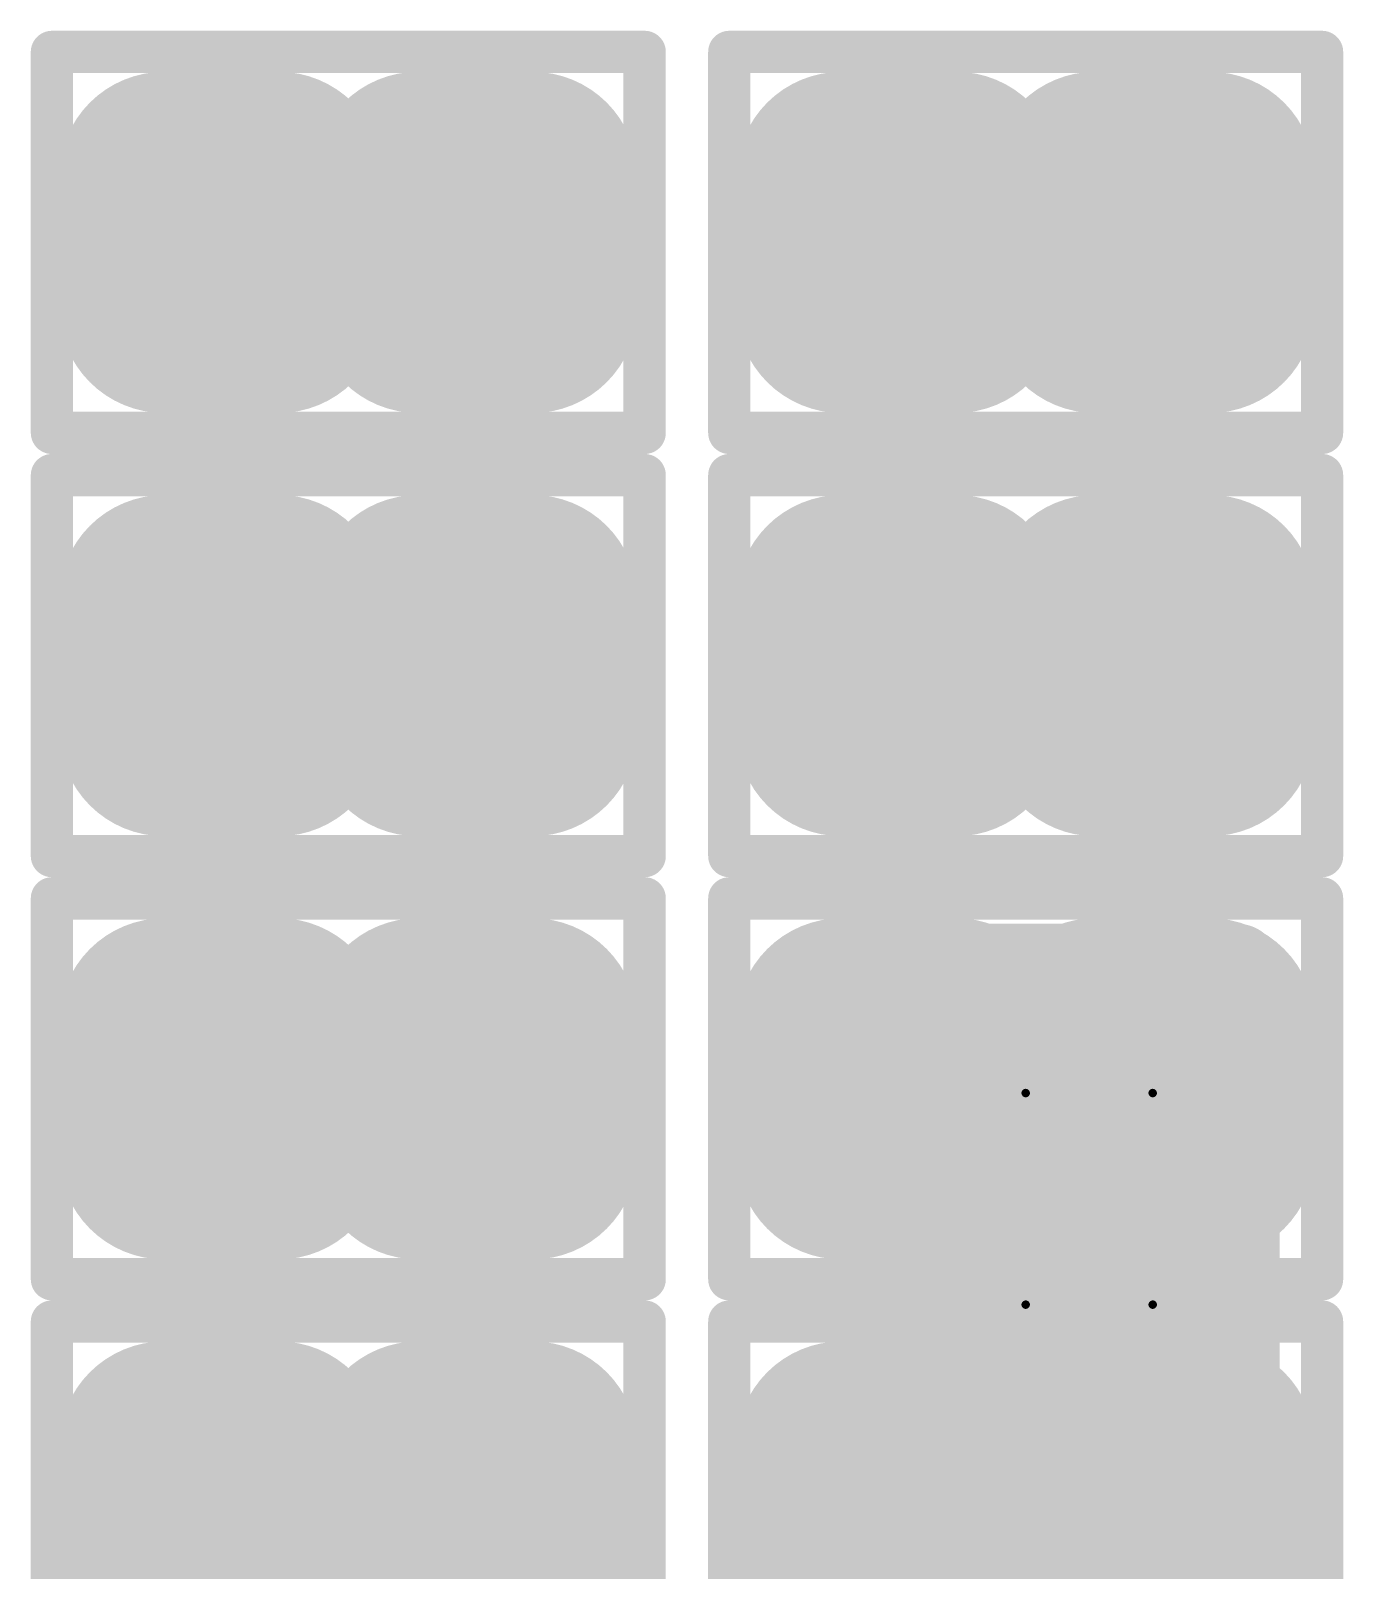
# Model space of a CAD drawing. Header units: millimetres. Extents: x 169 to 355, y 129 to 253.
# Drawn here: x 185.75 to 187.3, y 154.281 to 156.1 of the extents above; entities that cross this region are included whole.
import ezdxf

# ---------------------------------------------------------------- set-up
doc = ezdxf.new("R2010")
doc.units = ezdxf.units.MM
for name, color, linetype in [('BottomLayer', 5, 'Continuous'), ('BottomPaste', 16, 'Continuous'), ('BottomSolder', 6, 'Continuous'), ('Mechanical1', 6, 'Continuous'), ('Mechanical15', 56, 'Continuous'), ('TopLayer', 1, 'Continuous'), ('TopPaste', 8, 'Continuous'), ('TopSolder', 216, 'Continuous')]:
    doc.layers.add(name, color=color, linetype=linetype)

# ---------------------------------------------------------------- blocks, each defined once
blk = doc.blocks.new('R01005_B_604')
at = {"layer": 'BottomLayer', "const_width": 0.0225}
for points in [[(-0.2287, 0.0775, 1), (-0.2063, 0.0775, 1)], [(-0.0937, 0.0775, 1), (-0.0712, 0.0775, 1)], [(0.0712, 0.0775, 1), (0.0937, 0.0775, 1)], [(0.2063, 0.0775, 1), (0.2287, 0.0775, 1)], [(-0.2287, -0.0775, 1), (-0.2063, -0.0775, 1)], [(-0.0937, -0.0775, 1), (-0.0712, -0.0775, 1)], [(0.0712, -0.0775, 1), (0.0937, -0.0775, 1)], [(0.2063, -0.0775, 1), (0.2287, -0.0775, 1)]]:
    blk.add_lwpolyline(points, format="xyb", close=True, dxfattribs=at)
at = {"layer": 'BottomLayer'}
for points in [[(-0.0825, -0.1), (-0.0825, 0.1), (-0.2175, -0.1), (-0.2175, 0.1)], [(0.2175, -0.1), (0.2175, 0.1), (0.0825, -0.1), (0.0825, 0.1)], [(-0.06, -0.0775), (-0.06, 0.0775), (-0.24, -0.0775), (-0.24, 0.0775)], [(0.24, -0.0775), (0.24, 0.0775), (0.06, -0.0775), (0.06, 0.0775)]]:
    blk.add_solid(points, dxfattribs=at)
at = {"layer": 'BottomPaste', "const_width": 0.0225}
for points in [[(-0.2287, 0.0775, 1), (-0.2063, 0.0775, 1)], [(-0.0937, 0.0775, 1), (-0.0712, 0.0775, 1)], [(0.0712, 0.0775, 1), (0.0937, 0.0775, 1)], [(0.2063, 0.0775, 1), (0.2287, 0.0775, 1)], [(-0.2287, -0.0775, 1), (-0.2063, -0.0775, 1)], [(-0.0937, -0.0775, 1), (-0.0712, -0.0775, 1)], [(0.0712, -0.0775, 1), (0.0937, -0.0775, 1)], [(0.2063, -0.0775, 1), (0.2287, -0.0775, 1)]]:
    blk.add_lwpolyline(points, format="xyb", close=True, dxfattribs=at)
at = {"layer": 'BottomPaste'}
for points in [[(-0.0825, -0.1), (-0.0825, 0.1), (-0.2175, -0.1), (-0.2175, 0.1)], [(0.2175, -0.1), (0.2175, 0.1), (0.0825, -0.1), (0.0825, 0.1)], [(-0.06, -0.0775), (-0.06, 0.0775), (-0.24, -0.0775), (-0.24, 0.0775)], [(0.24, -0.0775), (0.24, 0.0775), (0.06, -0.0775), (0.06, 0.0775)]]:
    blk.add_solid(points, dxfattribs=at)
at = {"layer": 'BottomSolder', "const_width": 0.1241}
for points in [[(-0.2795, 0.0775, 1), (-0.1555, 0.0775, 1)], [(-0.1445, 0.0775, 1), (-0.0204, 0.0775, 1)], [(0.0204, 0.0775, 1), (0.1445, 0.0775, 1)], [(0.1555, 0.0775, 1), (0.2795, 0.0775, 1)], [(-0.2795, -0.0775, 1), (-0.1555, -0.0775, 1)], [(-0.1445, -0.0775, 1), (-0.0204, -0.0775, 1)], [(0.0204, -0.0775, 1), (0.1445, -0.0775, 1)], [(0.1555, -0.0775, 1), (0.2795, -0.0775, 1)]]:
    blk.add_lwpolyline(points, format="xyb", close=True, dxfattribs=at)
at = {"layer": 'BottomSolder'}
for points in [[(-0.0825, -0.2016), (-0.0825, 0.2016), (-0.2175, -0.2016), (-0.2175, 0.2016)], [(0.2175, -0.2016), (0.2175, 0.2016), (0.0825, -0.2016), (0.0825, 0.2016)], [(0.0416, -0.0775), (0.0416, 0.0775), (-0.3416, -0.0775), (-0.3416, 0.0775)], [(0.3416, -0.0775), (0.3416, 0.0775), (-0.0416, -0.0775), (-0.0416, 0.0775)]]:
    blk.add_solid(points, dxfattribs=at)
at = {"layer": 'Mechanical1', "const_width": 0.05}
for points in [[(-0.1999, 0.0999), (-0.1999, -0.1001)], [(0.2001, 0.0999), (-0.1999, 0.0999)], [(0.2001, 0.0999), (0.2001, -0.1001)], [(0.2001, -0.1001), (-0.1999, -0.1001)]]:
    blk.add_lwpolyline(points, dxfattribs=at)
at = {"layer": 'Mechanical1', "const_width": 0.025}
for points in [[(-0.2124, 0.0999, 1), (-0.1874, 0.0999, 1)], [(-0.2124, 0.0999, 1), (-0.1874, 0.0999, 1)], [(0.1876, 0.0999, 1), (0.2126, 0.0999, 1)], [(0.1876, 0.0999, 1), (0.2126, 0.0999, 1)], [(-0.2124, -0.1001, 1), (-0.1874, -0.1001, 1)], [(-0.2124, -0.1001, 1), (-0.1874, -0.1001, 1)], [(0.1876, -0.1001, 1), (0.2126, -0.1001, 1)], [(0.1876, -0.1001, 1), (0.2126, -0.1001, 1)]]:
    blk.add_lwpolyline(points, format="xyb", close=True, dxfattribs=at)
at = {"layer": 'Mechanical15', "const_width": 0.05}
for points in [[(-0.35, 0.225), (-0.35, -0.225)], [(0.35, 0.225), (-0.35, 0.225)], [(0.35, 0.225), (0.35, -0.225)], [(0, 0.125), (0, -0.125)], [(0.15, 0), (-0.15, 0)], [(0.35, -0.225), (-0.35, -0.225)]]:
    blk.add_lwpolyline(points, dxfattribs=at)
at = {"layer": 'Mechanical15', "const_width": 0.025}
for points in [[(-0.3625, 0.225, 1), (-0.3375, 0.225, 1)], [(-0.3625, 0.225, 1), (-0.3375, 0.225, 1)], [(0.3375, 0.225, 1), (0.3625, 0.225, 1)], [(0.3375, 0.225, 1), (0.3625, 0.225, 1)], [(-0.0125, 0.125, 1), (0.0125, 0.125, 1)], [(-0.1625, 0, 1), (-0.1375, 0, 1)], [(0.1375, 0, 1), (0.1625, 0, 1)], [(-0.0125, -0.125, 1), (0.0125, -0.125, 1)], [(-0.3625, -0.225, 1), (-0.3375, -0.225, 1)], [(-0.3625, -0.225, 1), (-0.3375, -0.225, 1)], [(0.3375, -0.225, 1), (0.3625, -0.225, 1)], [(0.3375, -0.225, 1), (0.3625, -0.225, 1)]]:
    blk.add_lwpolyline(points, format="xyb", close=True, dxfattribs=at)
blk = doc.blocks.new('R01005_B_605')
at = {"layer": 'BottomLayer', "const_width": 0.0225}
for points in [[(-0.2287, 0.0775, 1), (-0.2063, 0.0775, 1)], [(-0.0937, 0.0775, 1), (-0.0712, 0.0775, 1)], [(0.0712, 0.0775, 1), (0.0937, 0.0775, 1)], [(0.2063, 0.0775, 1), (0.2287, 0.0775, 1)], [(-0.2287, -0.0775, 1), (-0.2063, -0.0775, 1)], [(-0.0937, -0.0775, 1), (-0.0712, -0.0775, 1)], [(0.0712, -0.0775, 1), (0.0937, -0.0775, 1)], [(0.2063, -0.0775, 1), (0.2287, -0.0775, 1)]]:
    blk.add_lwpolyline(points, format="xyb", close=True, dxfattribs=at)
at = {"layer": 'BottomLayer'}
for points in [[(-0.0825, -0.1), (-0.0825, 0.1), (-0.2175, -0.1), (-0.2175, 0.1)], [(0.2175, -0.1), (0.2175, 0.1), (0.0825, -0.1), (0.0825, 0.1)], [(-0.06, -0.0775), (-0.06, 0.0775), (-0.24, -0.0775), (-0.24, 0.0775)], [(0.24, -0.0775), (0.24, 0.0775), (0.06, -0.0775), (0.06, 0.0775)]]:
    blk.add_solid(points, dxfattribs=at)
at = {"layer": 'BottomPaste', "const_width": 0.0225}
for points in [[(-0.2287, 0.0775, 1), (-0.2063, 0.0775, 1)], [(-0.0937, 0.0775, 1), (-0.0712, 0.0775, 1)], [(0.0712, 0.0775, 1), (0.0937, 0.0775, 1)], [(0.2063, 0.0775, 1), (0.2287, 0.0775, 1)], [(-0.2287, -0.0775, 1), (-0.2063, -0.0775, 1)], [(-0.0937, -0.0775, 1), (-0.0712, -0.0775, 1)], [(0.0712, -0.0775, 1), (0.0937, -0.0775, 1)], [(0.2063, -0.0775, 1), (0.2287, -0.0775, 1)]]:
    blk.add_lwpolyline(points, format="xyb", close=True, dxfattribs=at)
at = {"layer": 'BottomPaste'}
for points in [[(-0.0825, -0.1), (-0.0825, 0.1), (-0.2175, -0.1), (-0.2175, 0.1)], [(0.2175, -0.1), (0.2175, 0.1), (0.0825, -0.1), (0.0825, 0.1)], [(-0.06, -0.0775), (-0.06, 0.0775), (-0.24, -0.0775), (-0.24, 0.0775)], [(0.24, -0.0775), (0.24, 0.0775), (0.06, -0.0775), (0.06, 0.0775)]]:
    blk.add_solid(points, dxfattribs=at)
at = {"layer": 'BottomSolder', "const_width": 0.1241}
for points in [[(-0.2795, 0.0775, 1), (-0.1555, 0.0775, 1)], [(-0.1445, 0.0775, 1), (-0.0204, 0.0775, 1)], [(0.0204, 0.0775, 1), (0.1445, 0.0775, 1)], [(0.1555, 0.0775, 1), (0.2795, 0.0775, 1)], [(-0.2795, -0.0775, 1), (-0.1555, -0.0775, 1)], [(-0.1445, -0.0775, 1), (-0.0204, -0.0775, 1)], [(0.0204, -0.0775, 1), (0.1445, -0.0775, 1)], [(0.1555, -0.0775, 1), (0.2795, -0.0775, 1)]]:
    blk.add_lwpolyline(points, format="xyb", close=True, dxfattribs=at)
at = {"layer": 'BottomSolder'}
for points in [[(-0.0825, -0.2016), (-0.0825, 0.2016), (-0.2175, -0.2016), (-0.2175, 0.2016)], [(0.2175, -0.2016), (0.2175, 0.2016), (0.0825, -0.2016), (0.0825, 0.2016)], [(0.0416, -0.0775), (0.0416, 0.0775), (-0.3416, -0.0775), (-0.3416, 0.0775)], [(0.3416, -0.0775), (0.3416, 0.0775), (-0.0416, -0.0775), (-0.0416, 0.0775)]]:
    blk.add_solid(points, dxfattribs=at)
at = {"layer": 'Mechanical1', "const_width": 0.05}
for points in [[(-0.1999, 0.0999), (-0.1999, -0.1001)], [(0.2001, 0.0999), (-0.1999, 0.0999)], [(0.2001, 0.0999), (0.2001, -0.1001)], [(0.2001, -0.1001), (-0.1999, -0.1001)]]:
    blk.add_lwpolyline(points, dxfattribs=at)
at = {"layer": 'Mechanical1', "const_width": 0.025}
for points in [[(-0.2124, 0.0999, 1), (-0.1874, 0.0999, 1)], [(-0.2124, 0.0999, 1), (-0.1874, 0.0999, 1)], [(0.1876, 0.0999, 1), (0.2126, 0.0999, 1)], [(0.1876, 0.0999, 1), (0.2126, 0.0999, 1)], [(-0.2124, -0.1001, 1), (-0.1874, -0.1001, 1)], [(-0.2124, -0.1001, 1), (-0.1874, -0.1001, 1)], [(0.1876, -0.1001, 1), (0.2126, -0.1001, 1)], [(0.1876, -0.1001, 1), (0.2126, -0.1001, 1)]]:
    blk.add_lwpolyline(points, format="xyb", close=True, dxfattribs=at)
at = {"layer": 'Mechanical15', "const_width": 0.05}
for points in [[(-0.35, 0.225), (-0.35, -0.225)], [(0.35, 0.225), (-0.35, 0.225)], [(0.35, 0.225), (0.35, -0.225)], [(0, 0.125), (0, -0.125)], [(0.15, 0), (-0.15, 0)], [(0.35, -0.225), (-0.35, -0.225)]]:
    blk.add_lwpolyline(points, dxfattribs=at)
at = {"layer": 'Mechanical15', "const_width": 0.025}
for points in [[(-0.3625, 0.225, 1), (-0.3375, 0.225, 1)], [(-0.3625, 0.225, 1), (-0.3375, 0.225, 1)], [(0.3375, 0.225, 1), (0.3625, 0.225, 1)], [(0.3375, 0.225, 1), (0.3625, 0.225, 1)], [(-0.0125, 0.125, 1), (0.0125, 0.125, 1)], [(-0.1625, 0, 1), (-0.1375, 0, 1)], [(0.1375, 0, 1), (0.1625, 0, 1)], [(-0.0125, -0.125, 1), (0.0125, -0.125, 1)], [(-0.3625, -0.225, 1), (-0.3375, -0.225, 1)], [(-0.3625, -0.225, 1), (-0.3375, -0.225, 1)], [(0.3375, -0.225, 1), (0.3625, -0.225, 1)], [(0.3375, -0.225, 1), (0.3625, -0.225, 1)]]:
    blk.add_lwpolyline(points, format="xyb", close=True, dxfattribs=at)
blk = doc.blocks.new('R01005_B_606')
at = {"layer": 'BottomLayer', "const_width": 0.0225}
for points in [[(-0.2287, 0.0775, 1), (-0.2063, 0.0775, 1)], [(-0.0937, 0.0775, 1), (-0.0712, 0.0775, 1)], [(0.0712, 0.0775, 1), (0.0937, 0.0775, 1)], [(0.2063, 0.0775, 1), (0.2287, 0.0775, 1)], [(-0.2287, -0.0775, 1), (-0.2063, -0.0775, 1)], [(-0.0937, -0.0775, 1), (-0.0712, -0.0775, 1)], [(0.0712, -0.0775, 1), (0.0937, -0.0775, 1)], [(0.2063, -0.0775, 1), (0.2287, -0.0775, 1)]]:
    blk.add_lwpolyline(points, format="xyb", close=True, dxfattribs=at)
at = {"layer": 'BottomLayer'}
for points in [[(-0.0825, -0.1), (-0.0825, 0.1), (-0.2175, -0.1), (-0.2175, 0.1)], [(0.2175, -0.1), (0.2175, 0.1), (0.0825, -0.1), (0.0825, 0.1)], [(-0.06, -0.0775), (-0.06, 0.0775), (-0.24, -0.0775), (-0.24, 0.0775)], [(0.24, -0.0775), (0.24, 0.0775), (0.06, -0.0775), (0.06, 0.0775)]]:
    blk.add_solid(points, dxfattribs=at)
at = {"layer": 'BottomPaste', "const_width": 0.0225}
for points in [[(-0.2287, 0.0775, 1), (-0.2063, 0.0775, 1)], [(-0.0937, 0.0775, 1), (-0.0712, 0.0775, 1)], [(0.0712, 0.0775, 1), (0.0937, 0.0775, 1)], [(0.2063, 0.0775, 1), (0.2287, 0.0775, 1)], [(-0.2287, -0.0775, 1), (-0.2063, -0.0775, 1)], [(-0.0937, -0.0775, 1), (-0.0712, -0.0775, 1)], [(0.0712, -0.0775, 1), (0.0937, -0.0775, 1)], [(0.2063, -0.0775, 1), (0.2287, -0.0775, 1)]]:
    blk.add_lwpolyline(points, format="xyb", close=True, dxfattribs=at)
at = {"layer": 'BottomPaste'}
for points in [[(-0.0825, -0.1), (-0.0825, 0.1), (-0.2175, -0.1), (-0.2175, 0.1)], [(0.2175, -0.1), (0.2175, 0.1), (0.0825, -0.1), (0.0825, 0.1)], [(-0.06, -0.0775), (-0.06, 0.0775), (-0.24, -0.0775), (-0.24, 0.0775)], [(0.24, -0.0775), (0.24, 0.0775), (0.06, -0.0775), (0.06, 0.0775)]]:
    blk.add_solid(points, dxfattribs=at)
at = {"layer": 'BottomSolder', "const_width": 0.1241}
for points in [[(-0.2795, 0.0775, 1), (-0.1555, 0.0775, 1)], [(-0.1445, 0.0775, 1), (-0.0204, 0.0775, 1)], [(0.0204, 0.0775, 1), (0.1445, 0.0775, 1)], [(0.1555, 0.0775, 1), (0.2795, 0.0775, 1)], [(-0.2795, -0.0775, 1), (-0.1555, -0.0775, 1)], [(-0.1445, -0.0775, 1), (-0.0204, -0.0775, 1)], [(0.0204, -0.0775, 1), (0.1445, -0.0775, 1)], [(0.1555, -0.0775, 1), (0.2795, -0.0775, 1)]]:
    blk.add_lwpolyline(points, format="xyb", close=True, dxfattribs=at)
at = {"layer": 'BottomSolder'}
for points in [[(-0.0825, -0.2016), (-0.0825, 0.2016), (-0.2175, -0.2016), (-0.2175, 0.2016)], [(0.2175, -0.2016), (0.2175, 0.2016), (0.0825, -0.2016), (0.0825, 0.2016)], [(0.0416, -0.0775), (0.0416, 0.0775), (-0.3416, -0.0775), (-0.3416, 0.0775)], [(0.3416, -0.0775), (0.3416, 0.0775), (-0.0416, -0.0775), (-0.0416, 0.0775)]]:
    blk.add_solid(points, dxfattribs=at)
at = {"layer": 'Mechanical1', "const_width": 0.05}
for points in [[(-0.1999, 0.0999), (-0.1999, -0.1001)], [(0.2001, 0.0999), (-0.1999, 0.0999)], [(0.2001, 0.0999), (0.2001, -0.1001)], [(0.2001, -0.1001), (-0.1999, -0.1001)]]:
    blk.add_lwpolyline(points, dxfattribs=at)
at = {"layer": 'Mechanical1', "const_width": 0.025}
for points in [[(-0.2124, 0.0999, 1), (-0.1874, 0.0999, 1)], [(-0.2124, 0.0999, 1), (-0.1874, 0.0999, 1)], [(0.1876, 0.0999, 1), (0.2126, 0.0999, 1)], [(0.1876, 0.0999, 1), (0.2126, 0.0999, 1)], [(-0.2124, -0.1001, 1), (-0.1874, -0.1001, 1)], [(-0.2124, -0.1001, 1), (-0.1874, -0.1001, 1)], [(0.1876, -0.1001, 1), (0.2126, -0.1001, 1)], [(0.1876, -0.1001, 1), (0.2126, -0.1001, 1)]]:
    blk.add_lwpolyline(points, format="xyb", close=True, dxfattribs=at)
at = {"layer": 'Mechanical15', "const_width": 0.05}
for points in [[(-0.35, 0.225), (-0.35, -0.225)], [(0.35, 0.225), (-0.35, 0.225)], [(0.35, 0.225), (0.35, -0.225)], [(0, 0.125), (0, -0.125)], [(0.15, 0), (-0.15, 0)], [(0.35, -0.225), (-0.35, -0.225)]]:
    blk.add_lwpolyline(points, dxfattribs=at)
at = {"layer": 'Mechanical15', "const_width": 0.025}
for points in [[(-0.3625, 0.225, 1), (-0.3375, 0.225, 1)], [(-0.3625, 0.225, 1), (-0.3375, 0.225, 1)], [(0.3375, 0.225, 1), (0.3625, 0.225, 1)], [(0.3375, 0.225, 1), (0.3625, 0.225, 1)], [(-0.0125, 0.125, 1), (0.0125, 0.125, 1)], [(-0.1625, 0, 1), (-0.1375, 0, 1)], [(0.1375, 0, 1), (0.1625, 0, 1)], [(-0.0125, -0.125, 1), (0.0125, -0.125, 1)], [(-0.3625, -0.225, 1), (-0.3375, -0.225, 1)], [(-0.3625, -0.225, 1), (-0.3375, -0.225, 1)], [(0.3375, -0.225, 1), (0.3625, -0.225, 1)], [(0.3375, -0.225, 1), (0.3625, -0.225, 1)]]:
    blk.add_lwpolyline(points, format="xyb", close=True, dxfattribs=at)
blk = doc.blocks.new('R01005_B_620')
at = {"layer": 'BottomLayer', "const_width": 0.0225}
for points in [[(-0.2287, 0.0775, 1), (-0.2063, 0.0775, 1)], [(-0.0937, 0.0775, 1), (-0.0712, 0.0775, 1)], [(0.0712, 0.0775, 1), (0.0937, 0.0775, 1)], [(0.2063, 0.0775, 1), (0.2287, 0.0775, 1)], [(-0.2287, -0.0775, 1), (-0.2063, -0.0775, 1)], [(-0.0937, -0.0775, 1), (-0.0712, -0.0775, 1)], [(0.0712, -0.0775, 1), (0.0937, -0.0775, 1)], [(0.2063, -0.0775, 1), (0.2287, -0.0775, 1)]]:
    blk.add_lwpolyline(points, format="xyb", close=True, dxfattribs=at)
at = {"layer": 'BottomLayer'}
for points in [[(-0.0825, -0.1), (-0.0825, 0.1), (-0.2175, -0.1), (-0.2175, 0.1)], [(0.2175, -0.1), (0.2175, 0.1), (0.0825, -0.1), (0.0825, 0.1)], [(-0.06, -0.0775), (-0.06, 0.0775), (-0.24, -0.0775), (-0.24, 0.0775)], [(0.24, -0.0775), (0.24, 0.0775), (0.06, -0.0775), (0.06, 0.0775)]]:
    blk.add_solid(points, dxfattribs=at)
at = {"layer": 'BottomPaste', "const_width": 0.0225}
for points in [[(-0.2287, 0.0775, 1), (-0.2063, 0.0775, 1)], [(-0.0937, 0.0775, 1), (-0.0712, 0.0775, 1)], [(0.0712, 0.0775, 1), (0.0937, 0.0775, 1)], [(0.2063, 0.0775, 1), (0.2287, 0.0775, 1)], [(-0.2287, -0.0775, 1), (-0.2063, -0.0775, 1)], [(-0.0937, -0.0775, 1), (-0.0712, -0.0775, 1)], [(0.0712, -0.0775, 1), (0.0937, -0.0775, 1)], [(0.2063, -0.0775, 1), (0.2287, -0.0775, 1)]]:
    blk.add_lwpolyline(points, format="xyb", close=True, dxfattribs=at)
at = {"layer": 'BottomPaste'}
for points in [[(-0.0825, -0.1), (-0.0825, 0.1), (-0.2175, -0.1), (-0.2175, 0.1)], [(0.2175, -0.1), (0.2175, 0.1), (0.0825, -0.1), (0.0825, 0.1)], [(-0.06, -0.0775), (-0.06, 0.0775), (-0.24, -0.0775), (-0.24, 0.0775)], [(0.24, -0.0775), (0.24, 0.0775), (0.06, -0.0775), (0.06, 0.0775)]]:
    blk.add_solid(points, dxfattribs=at)
at = {"layer": 'BottomSolder', "const_width": 0.1241}
for points in [[(-0.2795, 0.0775, 1), (-0.1555, 0.0775, 1)], [(-0.1445, 0.0775, 1), (-0.0204, 0.0775, 1)], [(0.0204, 0.0775, 1), (0.1445, 0.0775, 1)], [(0.1555, 0.0775, 1), (0.2795, 0.0775, 1)], [(-0.2795, -0.0775, 1), (-0.1555, -0.0775, 1)], [(-0.1445, -0.0775, 1), (-0.0204, -0.0775, 1)], [(0.0204, -0.0775, 1), (0.1445, -0.0775, 1)], [(0.1555, -0.0775, 1), (0.2795, -0.0775, 1)]]:
    blk.add_lwpolyline(points, format="xyb", close=True, dxfattribs=at)
at = {"layer": 'BottomSolder'}
for points in [[(-0.0825, -0.2016), (-0.0825, 0.2016), (-0.2175, -0.2016), (-0.2175, 0.2016)], [(0.2175, -0.2016), (0.2175, 0.2016), (0.0825, -0.2016), (0.0825, 0.2016)], [(0.0416, -0.0775), (0.0416, 0.0775), (-0.3416, -0.0775), (-0.3416, 0.0775)], [(0.3416, -0.0775), (0.3416, 0.0775), (-0.0416, -0.0775), (-0.0416, 0.0775)]]:
    blk.add_solid(points, dxfattribs=at)
at = {"layer": 'Mechanical1', "const_width": 0.05}
for points in [[(-0.1999, 0.0999), (-0.1999, -0.1001)], [(0.2001, 0.0999), (-0.1999, 0.0999)], [(0.2001, 0.0999), (0.2001, -0.1001)], [(0.2001, -0.1001), (-0.1999, -0.1001)]]:
    blk.add_lwpolyline(points, dxfattribs=at)
at = {"layer": 'Mechanical1', "const_width": 0.025}
for points in [[(-0.2124, 0.0999, 1), (-0.1874, 0.0999, 1)], [(-0.2124, 0.0999, 1), (-0.1874, 0.0999, 1)], [(0.1876, 0.0999, 1), (0.2126, 0.0999, 1)], [(0.1876, 0.0999, 1), (0.2126, 0.0999, 1)], [(-0.2124, -0.1001, 1), (-0.1874, -0.1001, 1)], [(-0.2124, -0.1001, 1), (-0.1874, -0.1001, 1)], [(0.1876, -0.1001, 1), (0.2126, -0.1001, 1)], [(0.1876, -0.1001, 1), (0.2126, -0.1001, 1)]]:
    blk.add_lwpolyline(points, format="xyb", close=True, dxfattribs=at)
at = {"layer": 'Mechanical15', "const_width": 0.05}
for points in [[(-0.35, 0.225), (-0.35, -0.225)], [(0.35, 0.225), (-0.35, 0.225)], [(0.35, 0.225), (0.35, -0.225)], [(0, 0.125), (0, -0.125)], [(0.15, 0), (-0.15, 0)], [(0.35, -0.225), (-0.35, -0.225)]]:
    blk.add_lwpolyline(points, dxfattribs=at)
at = {"layer": 'Mechanical15', "const_width": 0.025}
for points in [[(-0.3625, 0.225, 1), (-0.3375, 0.225, 1)], [(-0.3625, 0.225, 1), (-0.3375, 0.225, 1)], [(0.3375, 0.225, 1), (0.3625, 0.225, 1)], [(0.3375, 0.225, 1), (0.3625, 0.225, 1)], [(-0.0125, 0.125, 1), (0.0125, 0.125, 1)], [(-0.1625, 0, 1), (-0.1375, 0, 1)], [(0.1375, 0, 1), (0.1625, 0, 1)], [(-0.0125, -0.125, 1), (0.0125, -0.125, 1)], [(-0.3625, -0.225, 1), (-0.3375, -0.225, 1)], [(-0.3625, -0.225, 1), (-0.3375, -0.225, 1)], [(0.3375, -0.225, 1), (0.3625, -0.225, 1)], [(0.3375, -0.225, 1), (0.3625, -0.225, 1)]]:
    blk.add_lwpolyline(points, format="xyb", close=True, dxfattribs=at)
blk = doc.blocks.new('R01005_B_625')
at = {"layer": 'BottomLayer', "const_width": 0.0225}
for points in [[(-0.2287, 0.0775, 1), (-0.2063, 0.0775, 1)], [(-0.0937, 0.0775, 1), (-0.0712, 0.0775, 1)], [(0.0712, 0.0775, 1), (0.0937, 0.0775, 1)], [(0.2063, 0.0775, 1), (0.2287, 0.0775, 1)], [(-0.2287, -0.0775, 1), (-0.2063, -0.0775, 1)], [(-0.0937, -0.0775, 1), (-0.0712, -0.0775, 1)], [(0.0712, -0.0775, 1), (0.0937, -0.0775, 1)], [(0.2063, -0.0775, 1), (0.2287, -0.0775, 1)]]:
    blk.add_lwpolyline(points, format="xyb", close=True, dxfattribs=at)
at = {"layer": 'BottomLayer'}
for points in [[(-0.0825, -0.1), (-0.0825, 0.1), (-0.2175, -0.1), (-0.2175, 0.1)], [(0.2175, -0.1), (0.2175, 0.1), (0.0825, -0.1), (0.0825, 0.1)], [(-0.06, -0.0775), (-0.06, 0.0775), (-0.24, -0.0775), (-0.24, 0.0775)], [(0.24, -0.0775), (0.24, 0.0775), (0.06, -0.0775), (0.06, 0.0775)]]:
    blk.add_solid(points, dxfattribs=at)
at = {"layer": 'BottomPaste', "const_width": 0.0225}
for points in [[(-0.2287, 0.0775, 1), (-0.2063, 0.0775, 1)], [(-0.0937, 0.0775, 1), (-0.0712, 0.0775, 1)], [(0.0712, 0.0775, 1), (0.0937, 0.0775, 1)], [(0.2063, 0.0775, 1), (0.2287, 0.0775, 1)], [(-0.2287, -0.0775, 1), (-0.2063, -0.0775, 1)], [(-0.0937, -0.0775, 1), (-0.0712, -0.0775, 1)], [(0.0712, -0.0775, 1), (0.0937, -0.0775, 1)], [(0.2063, -0.0775, 1), (0.2287, -0.0775, 1)]]:
    blk.add_lwpolyline(points, format="xyb", close=True, dxfattribs=at)
at = {"layer": 'BottomPaste'}
for points in [[(-0.0825, -0.1), (-0.0825, 0.1), (-0.2175, -0.1), (-0.2175, 0.1)], [(0.2175, -0.1), (0.2175, 0.1), (0.0825, -0.1), (0.0825, 0.1)], [(-0.06, -0.0775), (-0.06, 0.0775), (-0.24, -0.0775), (-0.24, 0.0775)], [(0.24, -0.0775), (0.24, 0.0775), (0.06, -0.0775), (0.06, 0.0775)]]:
    blk.add_solid(points, dxfattribs=at)
at = {"layer": 'BottomSolder', "const_width": 0.1241}
for points in [[(-0.2795, 0.0775, 1), (-0.1555, 0.0775, 1)], [(-0.1445, 0.0775, 1), (-0.0204, 0.0775, 1)], [(0.0204, 0.0775, 1), (0.1445, 0.0775, 1)], [(0.1555, 0.0775, 1), (0.2795, 0.0775, 1)], [(-0.2795, -0.0775, 1), (-0.1555, -0.0775, 1)], [(-0.1445, -0.0775, 1), (-0.0204, -0.0775, 1)], [(0.0204, -0.0775, 1), (0.1445, -0.0775, 1)], [(0.1555, -0.0775, 1), (0.2795, -0.0775, 1)]]:
    blk.add_lwpolyline(points, format="xyb", close=True, dxfattribs=at)
at = {"layer": 'BottomSolder'}
for points in [[(-0.0825, -0.2016), (-0.0825, 0.2016), (-0.2175, -0.2016), (-0.2175, 0.2016)], [(0.2175, -0.2016), (0.2175, 0.2016), (0.0825, -0.2016), (0.0825, 0.2016)], [(0.0416, -0.0775), (0.0416, 0.0775), (-0.3416, -0.0775), (-0.3416, 0.0775)], [(0.3416, -0.0775), (0.3416, 0.0775), (-0.0416, -0.0775), (-0.0416, 0.0775)]]:
    blk.add_solid(points, dxfattribs=at)
at = {"layer": 'Mechanical1', "const_width": 0.05}
for points in [[(-0.1999, 0.0999), (-0.1999, -0.1001)], [(0.2001, 0.0999), (-0.1999, 0.0999)], [(0.2001, 0.0999), (0.2001, -0.1001)], [(0.2001, -0.1001), (-0.1999, -0.1001)]]:
    blk.add_lwpolyline(points, dxfattribs=at)
at = {"layer": 'Mechanical1', "const_width": 0.025}
for points in [[(-0.2124, 0.0999, 1), (-0.1874, 0.0999, 1)], [(-0.2124, 0.0999, 1), (-0.1874, 0.0999, 1)], [(0.1876, 0.0999, 1), (0.2126, 0.0999, 1)], [(0.1876, 0.0999, 1), (0.2126, 0.0999, 1)], [(-0.2124, -0.1001, 1), (-0.1874, -0.1001, 1)], [(-0.2124, -0.1001, 1), (-0.1874, -0.1001, 1)], [(0.1876, -0.1001, 1), (0.2126, -0.1001, 1)], [(0.1876, -0.1001, 1), (0.2126, -0.1001, 1)]]:
    blk.add_lwpolyline(points, format="xyb", close=True, dxfattribs=at)
at = {"layer": 'Mechanical15', "const_width": 0.05}
for points in [[(-0.35, 0.225), (-0.35, -0.225)], [(0.35, 0.225), (-0.35, 0.225)], [(0.35, 0.225), (0.35, -0.225)], [(0, 0.125), (0, -0.125)], [(0.15, 0), (-0.15, 0)], [(0.35, -0.225), (-0.35, -0.225)]]:
    blk.add_lwpolyline(points, dxfattribs=at)
at = {"layer": 'Mechanical15', "const_width": 0.025}
for points in [[(-0.3625, 0.225, 1), (-0.3375, 0.225, 1)], [(-0.3625, 0.225, 1), (-0.3375, 0.225, 1)], [(0.3375, 0.225, 1), (0.3625, 0.225, 1)], [(0.3375, 0.225, 1), (0.3625, 0.225, 1)], [(-0.0125, 0.125, 1), (0.0125, 0.125, 1)], [(-0.1625, 0, 1), (-0.1375, 0, 1)], [(0.1375, 0, 1), (0.1625, 0, 1)], [(-0.0125, -0.125, 1), (0.0125, -0.125, 1)], [(-0.3625, -0.225, 1), (-0.3375, -0.225, 1)], [(-0.3625, -0.225, 1), (-0.3375, -0.225, 1)], [(0.3375, -0.225, 1), (0.3625, -0.225, 1)], [(0.3375, -0.225, 1), (0.3625, -0.225, 1)]]:
    blk.add_lwpolyline(points, format="xyb", close=True, dxfattribs=at)
blk = doc.blocks.new('R01005_B_626')
at = {"layer": 'BottomLayer', "const_width": 0.0225}
for points in [[(-0.2287, 0.0775, 1), (-0.2063, 0.0775, 1)], [(-0.0937, 0.0775, 1), (-0.0712, 0.0775, 1)], [(0.0712, 0.0775, 1), (0.0937, 0.0775, 1)], [(0.2063, 0.0775, 1), (0.2287, 0.0775, 1)], [(-0.2287, -0.0775, 1), (-0.2063, -0.0775, 1)], [(-0.0937, -0.0775, 1), (-0.0712, -0.0775, 1)], [(0.0712, -0.0775, 1), (0.0937, -0.0775, 1)], [(0.2063, -0.0775, 1), (0.2287, -0.0775, 1)]]:
    blk.add_lwpolyline(points, format="xyb", close=True, dxfattribs=at)
at = {"layer": 'BottomLayer'}
for points in [[(-0.0825, -0.1), (-0.0825, 0.1), (-0.2175, -0.1), (-0.2175, 0.1)], [(0.2175, -0.1), (0.2175, 0.1), (0.0825, -0.1), (0.0825, 0.1)], [(-0.06, -0.0775), (-0.06, 0.0775), (-0.24, -0.0775), (-0.24, 0.0775)], [(0.24, -0.0775), (0.24, 0.0775), (0.06, -0.0775), (0.06, 0.0775)]]:
    blk.add_solid(points, dxfattribs=at)
at = {"layer": 'BottomPaste', "const_width": 0.0225}
for points in [[(-0.2287, 0.0775, 1), (-0.2063, 0.0775, 1)], [(-0.0937, 0.0775, 1), (-0.0712, 0.0775, 1)], [(0.0712, 0.0775, 1), (0.0937, 0.0775, 1)], [(0.2063, 0.0775, 1), (0.2287, 0.0775, 1)], [(-0.2287, -0.0775, 1), (-0.2063, -0.0775, 1)], [(-0.0937, -0.0775, 1), (-0.0712, -0.0775, 1)], [(0.0712, -0.0775, 1), (0.0937, -0.0775, 1)], [(0.2063, -0.0775, 1), (0.2287, -0.0775, 1)]]:
    blk.add_lwpolyline(points, format="xyb", close=True, dxfattribs=at)
at = {"layer": 'BottomPaste'}
for points in [[(-0.0825, -0.1), (-0.0825, 0.1), (-0.2175, -0.1), (-0.2175, 0.1)], [(0.2175, -0.1), (0.2175, 0.1), (0.0825, -0.1), (0.0825, 0.1)], [(-0.06, -0.0775), (-0.06, 0.0775), (-0.24, -0.0775), (-0.24, 0.0775)], [(0.24, -0.0775), (0.24, 0.0775), (0.06, -0.0775), (0.06, 0.0775)]]:
    blk.add_solid(points, dxfattribs=at)
at = {"layer": 'BottomSolder', "const_width": 0.1241}
for points in [[(-0.2795, 0.0775, 1), (-0.1555, 0.0775, 1)], [(-0.1445, 0.0775, 1), (-0.0204, 0.0775, 1)], [(0.0204, 0.0775, 1), (0.1445, 0.0775, 1)], [(0.1555, 0.0775, 1), (0.2795, 0.0775, 1)], [(-0.2795, -0.0775, 1), (-0.1555, -0.0775, 1)], [(-0.1445, -0.0775, 1), (-0.0204, -0.0775, 1)], [(0.0204, -0.0775, 1), (0.1445, -0.0775, 1)], [(0.1555, -0.0775, 1), (0.2795, -0.0775, 1)]]:
    blk.add_lwpolyline(points, format="xyb", close=True, dxfattribs=at)
at = {"layer": 'BottomSolder'}
for points in [[(-0.0825, -0.2016), (-0.0825, 0.2016), (-0.2175, -0.2016), (-0.2175, 0.2016)], [(0.2175, -0.2016), (0.2175, 0.2016), (0.0825, -0.2016), (0.0825, 0.2016)], [(0.0416, -0.0775), (0.0416, 0.0775), (-0.3416, -0.0775), (-0.3416, 0.0775)], [(0.3416, -0.0775), (0.3416, 0.0775), (-0.0416, -0.0775), (-0.0416, 0.0775)]]:
    blk.add_solid(points, dxfattribs=at)
at = {"layer": 'Mechanical1', "const_width": 0.05}
for points in [[(-0.1999, 0.0999), (-0.1999, -0.1001)], [(0.2001, 0.0999), (-0.1999, 0.0999)], [(0.2001, 0.0999), (0.2001, -0.1001)], [(0.2001, -0.1001), (-0.1999, -0.1001)]]:
    blk.add_lwpolyline(points, dxfattribs=at)
at = {"layer": 'Mechanical1', "const_width": 0.025}
for points in [[(-0.2124, 0.0999, 1), (-0.1874, 0.0999, 1)], [(-0.2124, 0.0999, 1), (-0.1874, 0.0999, 1)], [(0.1876, 0.0999, 1), (0.2126, 0.0999, 1)], [(0.1876, 0.0999, 1), (0.2126, 0.0999, 1)], [(-0.2124, -0.1001, 1), (-0.1874, -0.1001, 1)], [(-0.2124, -0.1001, 1), (-0.1874, -0.1001, 1)], [(0.1876, -0.1001, 1), (0.2126, -0.1001, 1)], [(0.1876, -0.1001, 1), (0.2126, -0.1001, 1)]]:
    blk.add_lwpolyline(points, format="xyb", close=True, dxfattribs=at)
at = {"layer": 'Mechanical15', "const_width": 0.05}
for points in [[(-0.35, 0.225), (-0.35, -0.225)], [(0.35, 0.225), (-0.35, 0.225)], [(0.35, 0.225), (0.35, -0.225)], [(0, 0.125), (0, -0.125)], [(0.15, 0), (-0.15, 0)], [(0.35, -0.225), (-0.35, -0.225)]]:
    blk.add_lwpolyline(points, dxfattribs=at)
at = {"layer": 'Mechanical15', "const_width": 0.025}
for points in [[(-0.3625, 0.225, 1), (-0.3375, 0.225, 1)], [(-0.3625, 0.225, 1), (-0.3375, 0.225, 1)], [(0.3375, 0.225, 1), (0.3625, 0.225, 1)], [(0.3375, 0.225, 1), (0.3625, 0.225, 1)], [(-0.0125, 0.125, 1), (0.0125, 0.125, 1)], [(-0.1625, 0, 1), (-0.1375, 0, 1)], [(0.1375, 0, 1), (0.1625, 0, 1)], [(-0.0125, -0.125, 1), (0.0125, -0.125, 1)], [(-0.3625, -0.225, 1), (-0.3375, -0.225, 1)], [(-0.3625, -0.225, 1), (-0.3375, -0.225, 1)], [(0.3375, -0.225, 1), (0.3625, -0.225, 1)], [(0.3375, -0.225, 1), (0.3625, -0.225, 1)]]:
    blk.add_lwpolyline(points, format="xyb", close=True, dxfattribs=at)
blk = doc.blocks.new('R01005_B_627')
at = {"layer": 'BottomLayer', "const_width": 0.0225}
for points in [[(-0.2287, 0.0775, 1), (-0.2063, 0.0775, 1)], [(-0.0937, 0.0775, 1), (-0.0712, 0.0775, 1)], [(0.0712, 0.0775, 1), (0.0937, 0.0775, 1)], [(0.2063, 0.0775, 1), (0.2287, 0.0775, 1)], [(-0.2287, -0.0775, 1), (-0.2063, -0.0775, 1)], [(-0.0937, -0.0775, 1), (-0.0712, -0.0775, 1)], [(0.0712, -0.0775, 1), (0.0937, -0.0775, 1)], [(0.2063, -0.0775, 1), (0.2287, -0.0775, 1)]]:
    blk.add_lwpolyline(points, format="xyb", close=True, dxfattribs=at)
at = {"layer": 'BottomLayer'}
for points in [[(-0.0825, -0.1), (-0.0825, 0.1), (-0.2175, -0.1), (-0.2175, 0.1)], [(0.2175, -0.1), (0.2175, 0.1), (0.0825, -0.1), (0.0825, 0.1)], [(-0.06, -0.0775), (-0.06, 0.0775), (-0.24, -0.0775), (-0.24, 0.0775)], [(0.24, -0.0775), (0.24, 0.0775), (0.06, -0.0775), (0.06, 0.0775)]]:
    blk.add_solid(points, dxfattribs=at)
at = {"layer": 'BottomPaste', "const_width": 0.0225}
for points in [[(-0.2287, 0.0775, 1), (-0.2063, 0.0775, 1)], [(-0.0937, 0.0775, 1), (-0.0712, 0.0775, 1)], [(0.0712, 0.0775, 1), (0.0937, 0.0775, 1)], [(0.2063, 0.0775, 1), (0.2287, 0.0775, 1)], [(-0.2287, -0.0775, 1), (-0.2063, -0.0775, 1)], [(-0.0937, -0.0775, 1), (-0.0712, -0.0775, 1)], [(0.0712, -0.0775, 1), (0.0937, -0.0775, 1)], [(0.2063, -0.0775, 1), (0.2287, -0.0775, 1)]]:
    blk.add_lwpolyline(points, format="xyb", close=True, dxfattribs=at)
at = {"layer": 'BottomPaste'}
for points in [[(-0.0825, -0.1), (-0.0825, 0.1), (-0.2175, -0.1), (-0.2175, 0.1)], [(0.2175, -0.1), (0.2175, 0.1), (0.0825, -0.1), (0.0825, 0.1)], [(-0.06, -0.0775), (-0.06, 0.0775), (-0.24, -0.0775), (-0.24, 0.0775)], [(0.24, -0.0775), (0.24, 0.0775), (0.06, -0.0775), (0.06, 0.0775)]]:
    blk.add_solid(points, dxfattribs=at)
at = {"layer": 'BottomSolder', "const_width": 0.1241}
for points in [[(-0.2795, 0.0775, 1), (-0.1555, 0.0775, 1)], [(-0.1445, 0.0775, 1), (-0.0204, 0.0775, 1)], [(0.0204, 0.0775, 1), (0.1445, 0.0775, 1)], [(0.1555, 0.0775, 1), (0.2795, 0.0775, 1)], [(-0.2795, -0.0775, 1), (-0.1555, -0.0775, 1)], [(-0.1445, -0.0775, 1), (-0.0204, -0.0775, 1)], [(0.0204, -0.0775, 1), (0.1445, -0.0775, 1)], [(0.1555, -0.0775, 1), (0.2795, -0.0775, 1)]]:
    blk.add_lwpolyline(points, format="xyb", close=True, dxfattribs=at)
at = {"layer": 'BottomSolder'}
for points in [[(-0.0825, -0.2016), (-0.0825, 0.2016), (-0.2175, -0.2016), (-0.2175, 0.2016)], [(0.2175, -0.2016), (0.2175, 0.2016), (0.0825, -0.2016), (0.0825, 0.2016)], [(0.0416, -0.0775), (0.0416, 0.0775), (-0.3416, -0.0775), (-0.3416, 0.0775)], [(0.3416, -0.0775), (0.3416, 0.0775), (-0.0416, -0.0775), (-0.0416, 0.0775)]]:
    blk.add_solid(points, dxfattribs=at)
at = {"layer": 'Mechanical1', "const_width": 0.05}
for points in [[(-0.1999, 0.0999), (-0.1999, -0.1001)], [(0.2001, 0.0999), (-0.1999, 0.0999)], [(0.2001, 0.0999), (0.2001, -0.1001)], [(0.2001, -0.1001), (-0.1999, -0.1001)]]:
    blk.add_lwpolyline(points, dxfattribs=at)
at = {"layer": 'Mechanical1', "const_width": 0.025}
for points in [[(-0.2124, 0.0999, 1), (-0.1874, 0.0999, 1)], [(-0.2124, 0.0999, 1), (-0.1874, 0.0999, 1)], [(0.1876, 0.0999, 1), (0.2126, 0.0999, 1)], [(0.1876, 0.0999, 1), (0.2126, 0.0999, 1)], [(-0.2124, -0.1001, 1), (-0.1874, -0.1001, 1)], [(-0.2124, -0.1001, 1), (-0.1874, -0.1001, 1)], [(0.1876, -0.1001, 1), (0.2126, -0.1001, 1)], [(0.1876, -0.1001, 1), (0.2126, -0.1001, 1)]]:
    blk.add_lwpolyline(points, format="xyb", close=True, dxfattribs=at)
at = {"layer": 'Mechanical15', "const_width": 0.05}
for points in [[(-0.35, 0.225), (-0.35, -0.225)], [(0.35, 0.225), (-0.35, 0.225)], [(0.35, 0.225), (0.35, -0.225)], [(0, 0.125), (0, -0.125)], [(0.15, 0), (-0.15, 0)], [(0.35, -0.225), (-0.35, -0.225)]]:
    blk.add_lwpolyline(points, dxfattribs=at)
at = {"layer": 'Mechanical15', "const_width": 0.025}
for points in [[(-0.3625, 0.225, 1), (-0.3375, 0.225, 1)], [(-0.3625, 0.225, 1), (-0.3375, 0.225, 1)], [(0.3375, 0.225, 1), (0.3625, 0.225, 1)], [(0.3375, 0.225, 1), (0.3625, 0.225, 1)], [(-0.0125, 0.125, 1), (0.0125, 0.125, 1)], [(-0.1625, 0, 1), (-0.1375, 0, 1)], [(0.1375, 0, 1), (0.1625, 0, 1)], [(-0.0125, -0.125, 1), (0.0125, -0.125, 1)], [(-0.3625, -0.225, 1), (-0.3375, -0.225, 1)], [(-0.3625, -0.225, 1), (-0.3375, -0.225, 1)], [(0.3375, -0.225, 1), (0.3625, -0.225, 1)], [(0.3375, -0.225, 1), (0.3625, -0.225, 1)]]:
    blk.add_lwpolyline(points, format="xyb", close=True, dxfattribs=at)
blk = doc.blocks.new('R01005_B_628')
at = {"layer": 'BottomLayer', "const_width": 0.0225}
for points in [[(-0.2287, 0.0775, 1), (-0.2063, 0.0775, 1)], [(-0.0937, 0.0775, 1), (-0.0712, 0.0775, 1)], [(0.0712, 0.0775, 1), (0.0937, 0.0775, 1)], [(0.2063, 0.0775, 1), (0.2287, 0.0775, 1)], [(-0.2287, -0.0775, 1), (-0.2063, -0.0775, 1)], [(-0.0937, -0.0775, 1), (-0.0712, -0.0775, 1)], [(0.0712, -0.0775, 1), (0.0937, -0.0775, 1)], [(0.2063, -0.0775, 1), (0.2287, -0.0775, 1)]]:
    blk.add_lwpolyline(points, format="xyb", close=True, dxfattribs=at)
at = {"layer": 'BottomLayer'}
for points in [[(-0.0825, -0.1), (-0.0825, 0.1), (-0.2175, -0.1), (-0.2175, 0.1)], [(0.2175, -0.1), (0.2175, 0.1), (0.0825, -0.1), (0.0825, 0.1)], [(-0.06, -0.0775), (-0.06, 0.0775), (-0.24, -0.0775), (-0.24, 0.0775)], [(0.24, -0.0775), (0.24, 0.0775), (0.06, -0.0775), (0.06, 0.0775)]]:
    blk.add_solid(points, dxfattribs=at)
at = {"layer": 'BottomPaste', "const_width": 0.0225}
for points in [[(-0.2287, 0.0775, 1), (-0.2063, 0.0775, 1)], [(-0.0937, 0.0775, 1), (-0.0712, 0.0775, 1)], [(0.0712, 0.0775, 1), (0.0937, 0.0775, 1)], [(0.2063, 0.0775, 1), (0.2287, 0.0775, 1)], [(-0.2287, -0.0775, 1), (-0.2063, -0.0775, 1)], [(-0.0937, -0.0775, 1), (-0.0712, -0.0775, 1)], [(0.0712, -0.0775, 1), (0.0937, -0.0775, 1)], [(0.2063, -0.0775, 1), (0.2287, -0.0775, 1)]]:
    blk.add_lwpolyline(points, format="xyb", close=True, dxfattribs=at)
at = {"layer": 'BottomPaste'}
for points in [[(-0.0825, -0.1), (-0.0825, 0.1), (-0.2175, -0.1), (-0.2175, 0.1)], [(0.2175, -0.1), (0.2175, 0.1), (0.0825, -0.1), (0.0825, 0.1)], [(-0.06, -0.0775), (-0.06, 0.0775), (-0.24, -0.0775), (-0.24, 0.0775)], [(0.24, -0.0775), (0.24, 0.0775), (0.06, -0.0775), (0.06, 0.0775)]]:
    blk.add_solid(points, dxfattribs=at)
at = {"layer": 'BottomSolder', "const_width": 0.1241}
for points in [[(-0.2795, 0.0775, 1), (-0.1555, 0.0775, 1)], [(-0.1445, 0.0775, 1), (-0.0204, 0.0775, 1)], [(0.0204, 0.0775, 1), (0.1445, 0.0775, 1)], [(0.1555, 0.0775, 1), (0.2795, 0.0775, 1)], [(-0.2795, -0.0775, 1), (-0.1555, -0.0775, 1)], [(-0.1445, -0.0775, 1), (-0.0204, -0.0775, 1)], [(0.0204, -0.0775, 1), (0.1445, -0.0775, 1)], [(0.1555, -0.0775, 1), (0.2795, -0.0775, 1)]]:
    blk.add_lwpolyline(points, format="xyb", close=True, dxfattribs=at)
at = {"layer": 'BottomSolder'}
for points in [[(-0.0825, -0.2016), (-0.0825, 0.2016), (-0.2175, -0.2016), (-0.2175, 0.2016)], [(0.2175, -0.2016), (0.2175, 0.2016), (0.0825, -0.2016), (0.0825, 0.2016)], [(0.0416, -0.0775), (0.0416, 0.0775), (-0.3416, -0.0775), (-0.3416, 0.0775)], [(0.3416, -0.0775), (0.3416, 0.0775), (-0.0416, -0.0775), (-0.0416, 0.0775)]]:
    blk.add_solid(points, dxfattribs=at)
at = {"layer": 'Mechanical1', "const_width": 0.05}
for points in [[(-0.1999, 0.0999), (-0.1999, -0.1001)], [(0.2001, 0.0999), (-0.1999, 0.0999)], [(0.2001, 0.0999), (0.2001, -0.1001)], [(0.2001, -0.1001), (-0.1999, -0.1001)]]:
    blk.add_lwpolyline(points, dxfattribs=at)
at = {"layer": 'Mechanical1', "const_width": 0.025}
for points in [[(-0.2124, 0.0999, 1), (-0.1874, 0.0999, 1)], [(-0.2124, 0.0999, 1), (-0.1874, 0.0999, 1)], [(0.1876, 0.0999, 1), (0.2126, 0.0999, 1)], [(0.1876, 0.0999, 1), (0.2126, 0.0999, 1)], [(-0.2124, -0.1001, 1), (-0.1874, -0.1001, 1)], [(-0.2124, -0.1001, 1), (-0.1874, -0.1001, 1)], [(0.1876, -0.1001, 1), (0.2126, -0.1001, 1)], [(0.1876, -0.1001, 1), (0.2126, -0.1001, 1)]]:
    blk.add_lwpolyline(points, format="xyb", close=True, dxfattribs=at)
at = {"layer": 'Mechanical15', "const_width": 0.05}
for points in [[(-0.35, 0.225), (-0.35, -0.225)], [(0.35, 0.225), (-0.35, 0.225)], [(0.35, 0.225), (0.35, -0.225)], [(0, 0.125), (0, -0.125)], [(0.15, 0), (-0.15, 0)], [(0.35, -0.225), (-0.35, -0.225)]]:
    blk.add_lwpolyline(points, dxfattribs=at)
at = {"layer": 'Mechanical15', "const_width": 0.025}
for points in [[(-0.3625, 0.225, 1), (-0.3375, 0.225, 1)], [(-0.3625, 0.225, 1), (-0.3375, 0.225, 1)], [(0.3375, 0.225, 1), (0.3625, 0.225, 1)], [(0.3375, 0.225, 1), (0.3625, 0.225, 1)], [(-0.0125, 0.125, 1), (0.0125, 0.125, 1)], [(-0.1625, 0, 1), (-0.1375, 0, 1)], [(0.1375, 0, 1), (0.1625, 0, 1)], [(-0.0125, -0.125, 1), (0.0125, -0.125, 1)], [(-0.3625, -0.225, 1), (-0.3375, -0.225, 1)], [(-0.3625, -0.225, 1), (-0.3375, -0.225, 1)], [(0.3375, -0.225, 1), (0.3625, -0.225, 1)], [(0.3375, -0.225, 1), (0.3625, -0.225, 1)]]:
    blk.add_lwpolyline(points, format="xyb", close=True, dxfattribs=at)
blk = doc.blocks.new('R03015_1394')
at = {"layer": 'Mechanical1'}
for points, const_width in [([(-0.1499, 0.0751), (0.15, 0.0751)], 0.05), ([(-0.1499, 0.0751), (-0.1499, -0.0749)], 0.05), ([(0.15, 0.0751), (0.15, -0.0749)], 0.05), ([(-0.125, 0.075), (0.125, 0.075)], 0.01), ([(-0.125, 0.075), (-0.125, -0.075)], 0.01), ([(0.125, 0.075), (0.125, -0.075)], 0.01), ([(-0.1499, -0.0749), (0.15, -0.0749)], 0.05), ([(-0.125, -0.075), (0.125, -0.075)], 0.01)]:
    blk.add_lwpolyline(points, dxfattribs=dict(at, const_width=const_width))
for points, const_width in [([(-0.1624, 0.0751, 1), (-0.1374, 0.0751, 1)], 0.025), ([(-0.1624, 0.0751, 1), (-0.1374, 0.0751, 1)], 0.025), ([(0.1375, 0.0751, 1), (0.1625, 0.0751, 1)], 0.025), ([(0.1375, 0.0751, 1), (0.1625, 0.0751, 1)], 0.025), ([(-0.1275, 0.075, 1), (-0.1225, 0.075, 1)], 0.005), ([(-0.1275, 0.075, 1), (-0.1225, 0.075, 1)], 0.005), ([(0.1225, 0.075, 1), (0.1275, 0.075, 1)], 0.005), ([(0.1225, 0.075, 1), (0.1275, 0.075, 1)], 0.005), ([(-0.1624, -0.0749, 1), (-0.1374, -0.0749, 1)], 0.025), ([(-0.1624, -0.0749, 1), (-0.1374, -0.0749, 1)], 0.025), ([(0.1375, -0.0749, 1), (0.1625, -0.0749, 1)], 0.025), ([(0.1375, -0.0749, 1), (0.1625, -0.0749, 1)], 0.025), ([(-0.1275, -0.075, 1), (-0.1225, -0.075, 1)], 0.005), ([(-0.1275, -0.075, 1), (-0.1225, -0.075, 1)], 0.005), ([(0.1225, -0.075, 1), (0.1275, -0.075, 1)], 0.005), ([(0.1225, -0.075, 1), (0.1275, -0.075, 1)], 0.005)]:
    blk.add_lwpolyline(points, format="xyb", close=True, dxfattribs=dict(at, const_width=const_width))
at = {"layer": 'Mechanical15', "const_width": 0.1}
for points in [[(-0.275, 0.175), (0.275, 0.175)], [(-0.275, 0.175), (-0.275, -0.175)], [(0.275, 0.175), (0.275, -0.175)], [(-0.275, -0.175), (0.275, -0.175)]]:
    blk.add_lwpolyline(points, dxfattribs=at)
at = {"layer": 'Mechanical15', "const_width": 0.05}
for points in [[(-0.3, 0.175, 1), (-0.25, 0.175, 1)], [(-0.3, 0.175, 1), (-0.25, 0.175, 1)], [(0.25, 0.175, 1), (0.3, 0.175, 1)], [(0.25, 0.175, 1), (0.3, 0.175, 1)], [(-0.3, -0.175, 1), (-0.25, -0.175, 1)], [(-0.3, -0.175, 1), (-0.25, -0.175, 1)], [(0.25, -0.175, 1), (0.3, -0.175, 1)], [(0.25, -0.175, 1), (0.3, -0.175, 1)]]:
    blk.add_lwpolyline(points, format="xyb", close=True, dxfattribs=at)
at = {"layer": 'TopLayer', "const_width": 0.025}
for points in [[(-0.1575, 0.05, 1), (-0.1325, 0.05, 1)], [(-0.1075, 0.05, 1), (-0.0825, 0.05, 1)], [(0.0825, 0.05, 1), (0.1075, 0.05, 1)], [(0.1325, 0.05, 1), (0.1575, 0.05, 1)], [(-0.1575, -0.05, 1), (-0.1325, -0.05, 1)], [(-0.1075, -0.05, 1), (-0.0825, -0.05, 1)], [(0.0825, -0.05, 1), (0.1075, -0.05, 1)], [(0.1325, -0.05, 1), (0.1575, -0.05, 1)]]:
    blk.add_lwpolyline(points, format="xyb", close=True, dxfattribs=at)
at = {"layer": 'TopLayer'}
for points in [[(-0.145, 0.075), (-0.145, -0.075), (-0.095, 0.075), (-0.095, -0.075)], [(0.095, 0.075), (0.095, -0.075), (0.145, 0.075), (0.145, -0.075)], [(-0.17, 0.05), (-0.17, -0.05), (-0.07, 0.05), (-0.07, -0.05)], [(0.07, 0.05), (0.07, -0.05), (0.17, 0.05), (0.17, -0.05)]]:
    blk.add_solid(points, dxfattribs=at)
at = {"layer": 'TopPaste', "const_width": 0.025}
for points in [[(-0.1575, 0.05, 1), (-0.1325, 0.05, 1)], [(-0.1075, 0.05, 1), (-0.0825, 0.05, 1)], [(0.0825, 0.05, 1), (0.1075, 0.05, 1)], [(0.1325, 0.05, 1), (0.1575, 0.05, 1)], [(-0.1575, -0.05, 1), (-0.1325, -0.05, 1)], [(-0.1075, -0.05, 1), (-0.0825, -0.05, 1)], [(0.0825, -0.05, 1), (0.1075, -0.05, 1)], [(0.1325, -0.05, 1), (0.1575, -0.05, 1)]]:
    blk.add_lwpolyline(points, format="xyb", close=True, dxfattribs=at)
at = {"layer": 'TopPaste'}
for points in [[(-0.145, 0.075), (-0.145, -0.075), (-0.095, 0.075), (-0.095, -0.075)], [(0.095, 0.075), (0.095, -0.075), (0.145, 0.075), (0.145, -0.075)], [(-0.17, 0.05), (-0.17, -0.05), (-0.07, 0.05), (-0.07, -0.05)], [(0.07, 0.05), (0.07, -0.05), (0.17, 0.05), (0.17, -0.05)]]:
    blk.add_solid(points, dxfattribs=at)
at = {"layer": 'TopSolder', "const_width": 0.1266}
for points in [[(-0.2083, 0.05, 1), (-0.0817, 0.05, 1)], [(-0.1583, 0.05, 1), (-0.0317, 0.05, 1)], [(0.0317, 0.05, 1), (0.1583, 0.05, 1)], [(0.0817, 0.05, 1), (0.2083, 0.05, 1)], [(-0.2083, -0.05, 1), (-0.0817, -0.05, 1)], [(-0.1583, -0.05, 1), (-0.0317, -0.05, 1)], [(0.0317, -0.05, 1), (0.1583, -0.05, 1)], [(0.0817, -0.05, 1), (0.2083, -0.05, 1)]]:
    blk.add_lwpolyline(points, format="xyb", close=True, dxfattribs=at)
at = {"layer": 'TopSolder'}
for points in [[(-0.145, 0.1766), (-0.145, -0.1766), (-0.095, 0.1766), (-0.095, -0.1766)], [(0.095, 0.1766), (0.095, -0.1766), (0.145, 0.1766), (0.145, -0.1766)], [(-0.2716, 0.05), (-0.2716, -0.05), (0.0316, 0.05), (0.0316, -0.05)], [(-0.0316, 0.05), (-0.0316, -0.05), (0.2716, 0.05), (0.2716, -0.05)]]:
    blk.add_solid(points, dxfattribs=at)

msp = doc.modelspace()

# ---------------------------------------------------------------- block references
for name, p, rotation in [('R01005_B_620', (186.125, 155.85), 180), ('R01005_B_626', (186.925, 155.85), 180), ('R01005_B_606', (186.125, 155.35), 180), ('R01005_B_628', (186.925, 155.35), 180), ('R01005_B_605', (186.125, 154.85), 180), ('R01005_B_625', (186.925, 154.85), 180), ('R03015_1394', (187, 154.72), 90), ('R01005_B_604', (186.125, 154.35), 180), ('R01005_B_627', (186.925, 154.35), 180)]:
    msp.add_blockref(name, p, dxfattribs=dict(rotation=rotation))

doc.saveas('drawing.dxf')
